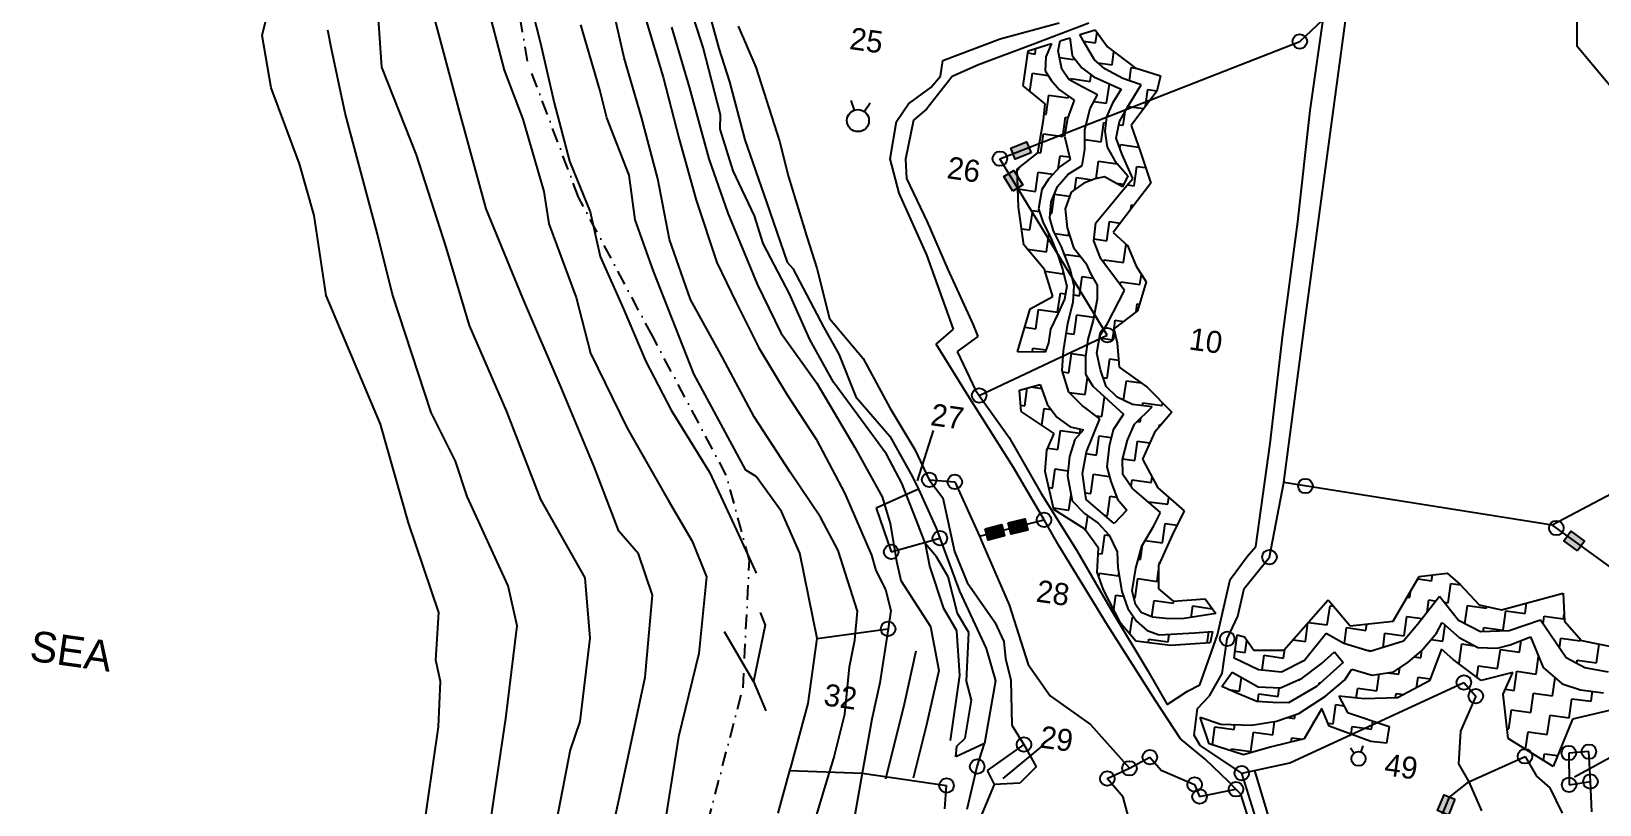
# Model space of a CAD drawing. Header units: metres. Extents: x 312279 to 315010, y 1911196 to 1914768.
# Drawn here: x 312279 to 313641, y 1913332 to 1914003 of the extents above; entities that cross this region are included whole.
import ezdxf

# ---------------------------------------------------------------- set-up
doc = ezdxf.new("R2010")
doc.units = ezdxf.units.M
doc.linetypes.add('DASHDOT', pattern=[25.4, 12.7, -6.35, 0, -6.35])
for name, color, linetype in [('LINE_WATER', 4, 'Continuous'), ('POLY_HATCH', 12, 'Continuous'), ('POLY_PARCEL', 6, 'Continuous'), ('POLY_ROAD', 30, 'Continuous'), ('POLY_WATER', 4, 'Continuous'), ('TEXT_MAPOUT', 7, 'Continuous'), ('TEXT_PARCEL', 7, 'Continuous'), ('V_BOUND_LINE', 7, 'Continuous'), ('V_BOUND_STREAM_LINE', 7, 'DASHDOT')]:
    doc.layers.add(name, color=color, linetype=linetype)
doc.styles.add('TEXT_MAP', font='')
doc.styles.get('TEXT_MAP').set_extended_font_data('Kruti Dev 050')
doc.dimstyles.get("Standard").update_dxf_attribs({"dimtxt": 0.18, "dimasz": 0.18, "dimexe": 0.18, "dimexo": 0.0625, "dimgap": 0.09, "dimtad": 0, "dimtih": 1, "dimtoh": 1, "dimdec": 4, "dimzin": 0, "dimdsep": 46, "dimtxsty": 'Standard', "dimcen": 0.09, "dimadec": 0, "dimazin": 0, "dimtfac": 1, "dimtdec": 4, "dimtofl": 0, "dimtmove": 0, "dimatfit": 3, "dimfxl": 1, "dimtolj": 1, "dimtzin": 0, "dimarcsym": 0})

msp = doc.modelspace()

# ---------------------------------------------------------------- hatches: boundary and pattern name
for points in [[(313129.7, 1913902), (313133.4, 1913892.5), (313147.2, 1913897.9), (313143.4, 1913907.4)], [(313132.4, 1913882.6), (313123.6, 1913877.3), (313131.3, 1913864.7), (313140.1, 1913870)], [(313124.3, 1913565.1), (313121.8, 1913575), (313107.5, 1913571.4), (313110, 1913561.4)], [(313144.4, 1913570.2), (313141.8, 1913580.1), (313127.5, 1913576.5), (313130, 1913566.6)], [(313616.2, 1913569.2), (313610.2, 1913561), (313622.1, 1913552.2), (313628.2, 1913560.5)], [(313500.5, 1913326.7), (313509.9, 1913322.7), (313515.6, 1913336.4), (313506.2, 1913340.3)]]:
    msp.add_hatch(color=256).paths.add_polyline_path(points)

# ---------------------------------------------------------------- linework, layer by layer
for points in [[(312990.7, 1913943.2), (312993.6, 1913934.9)], [(313007.5, 1913940.9), (313002.4, 1913933.7)], [(313424.7, 1913381.1), (313428.1, 1913376.6)], [(313435.5, 1913382.9), (313433.7, 1913377.5)]]:
    msp.add_lwpolyline(points)
for points in [[(313147.2, 1913897.9), (313133.4, 1913892.5), (313129.7, 1913902), (313143.4, 1913907.4)], [(313131.3, 1913864.7), (313123.6, 1913877.3), (313132.4, 1913882.6), (313140.1, 1913870)], [(313107.5, 1913571.4), (313121.8, 1913575), (313124.3, 1913565.1), (313110, 1913561.4)], [(313127.5, 1913576.5), (313141.8, 1913580.1), (313144.4, 1913570.2), (313130, 1913566.6)], [(313622.1, 1913552.2), (313610.2, 1913561), (313616.2, 1913569.2), (313628.2, 1913560.5)], [(313515.6, 1913336.4), (313509.9, 1913322.7), (313500.5, 1913326.7), (313506.2, 1913340.3)]]:
    msp.add_lwpolyline(points, close=True)
for centre, radius in [((313380.8, 1913994.6), 6.33), ((312996.8, 1913925.9), 9.62), ((313120.2, 1913892.8), 6.33), ((313213.4, 1913739.6), 6.33), ((313102.2, 1913687.2), 6.33), ((313058.8, 1913613.9), 6.33), ((313081, 1913612.1), 6.33), ((313385.7, 1913608.5), 6.33), ((313158.5, 1913579.1), 6.33), ((313603.7, 1913572), 6.33), ((313068, 1913563.1), 6.33), ((313025.7, 1913551.3), 6.33), ((313354.4, 1913546.8), 6.33), ((313023, 1913484.4), 6.33), ((313317.7, 1913475.8), 6.33), ((313523.4, 1913437.9), 6.33), ((313533.7, 1913426), 6.33), ((313141.1, 1913384), 6.33), ((313614.5, 1913376.6), 6.33), ((313632, 1913377.8), 6.33), ((313100.5, 1913364.8), 6.33), ((313232.7, 1913363.3), 6.33), ((313250.5, 1913373), 6.33), ((313431.8, 1913371.6), 6.2), ((313576.5, 1913373.7), 6.33), ((313073.8, 1913348.3), 6.33), ((313213.5, 1913354.4), 6.33), ((313289.4, 1913349.2), 6.33), ((313330.3, 1913359.1), 6.33), ((313614.8, 1913349), 6.33), ((313633.3, 1913351.8), 6.33), ((313293.7, 1913338.8), 6.33), ((313325.3, 1913345.1), 6.33)]:
    msp.add_circle(centre, radius)
at = {"layer": 'LINE_WATER'}
for p, q in [((312709.6, 1914038.2), (312720.8, 1913994.3)), ((312862, 1914040.1), (312875.8, 1913988.5)), ((312579, 1914027), (312582.9, 1913972.4)), ((312672.9, 1914033.2), (312689.5, 1913969.6)), ((312793.8, 1913980.5), (312781.4, 1914034.3)), ((312862.2, 1913989.3), (312851.3, 1914023.5)), ((312650.4, 1913935), (312628.3, 1914017)), ((312772.6, 1913952.7), (312756.1, 1914009)), ((312812.3, 1914014.6), (312827.7, 1913963.7)), ((312539.4, 1913988.1), (312536.2, 1914004.5)), ((312720.8, 1913994.3), (312732.7, 1913941.2)), ((312834.7, 1914007.1), (312850.4, 1913954)), ((312551.3, 1913932.3), (312539.4, 1913988.1)), ((312808.8, 1913928.9), (312793.8, 1913980.5)), ((312877.5, 1913930.8), (312862.2, 1913989.3)), ((312875.8, 1913988.5), (312885.1, 1913959.5)), ((312582.9, 1913972.4), (312613, 1913896)), ((312689.5, 1913969.6), (312705.7, 1913927.1)), ((312827.7, 1913963.7), (312841.5, 1913909.8)), ((312850.4, 1913954), (312867.2, 1913892.6)), ((312885.1, 1913959.5), (312898.4, 1913909.2)), ((312732.7, 1913941.2), (312746.3, 1913890.5)), ((312778.7, 1913928.4), (312772.6, 1913952.7)), ((312579.4, 1913827.3), (312551.3, 1913932.3)), ((312673.8, 1913849.1), (312650.4, 1913935)), ((312705.7, 1913927.1), (312723.8, 1913864.2)), ((312798, 1913878.4), (312778.7, 1913928.4)), ((312823, 1913875.3), (312808.8, 1913928.9)), ((312877.1, 1913918.3), (312877.5, 1913930.8)), ((312888.3, 1913882.2), (312877.1, 1913918.3)), ((312841.5, 1913909.8), (312856.3, 1913856.7)), ((312898.4, 1913909.2), (312917.5, 1913854.9)), ((312613, 1913896), (312638.6, 1913815.9)), ((312746.3, 1913890.5), (312764.2, 1913846.6)), ((312867.2, 1913892.6), (312883.8, 1913845.4)), ((312803.3, 1913839.8), (312798, 1913878.4)), ((312833.2, 1913822.6), (312823, 1913875.3)), ((312907, 1913843.1), (312888.3, 1913882.2)), ((312723.8, 1913864.2), (312728.2, 1913836.2)), ((312705.6, 1913771.5), (312673.8, 1913849.1)), ((312764.2, 1913846.6), (312772.7, 1913807.8)), ((312856.3, 1913856.7), (312874.1, 1913802.6)), ((312883.8, 1913845.4), (312909.3, 1913783.8)), ((312917.5, 1913854.9), (312935.3, 1913803)), ((312728.2, 1913836.2), (312751.9, 1913772.1)), ((312819.2, 1913795.2), (312803.3, 1913839.8)), ((312914.5, 1913819.1), (312907, 1913843.1)), ((312592.3, 1913774.8), (312579.4, 1913827.3)), ((312851.2, 1913770.6), (312833.2, 1913822.6)), ((312937.3, 1913775.4), (312914.5, 1913819.1)), ((312638.6, 1913815.9), (312658.9, 1913748)), ((312772.7, 1913807.8), (312792.8, 1913762.9)), ((312854.1, 1913705.8), (312819.2, 1913795.2)), ((312874.1, 1913802.6), (312890.9, 1913767.9)), ((312935.3, 1913803), (312940.1, 1913797.4)), ((312940.1, 1913797.4), (312967.1, 1913746.1)), ((312909.3, 1913783.8), (312929.8, 1913741.4)), ((312626.1, 1913672.4), (312592.3, 1913774.8)), ((312738.8, 1913694.1), (312705.6, 1913771.5)), ((312751.9, 1913772.1), (312764.4, 1913723.9)), ((312792.8, 1913762.9), (312812.4, 1913716.5)), ((312879.1, 1913720.2), (312851.2, 1913770.6)), ((312890.9, 1913767.9), (312910.8, 1913728.6)), ((312954.9, 1913735.8), (312937.3, 1913775.4)), ((312658.9, 1913748), (312691.5, 1913673.1)), ((312929.8, 1913741.4), (312961.1, 1913697.8)), ((312975.5, 1913698.6), (312954.9, 1913735.8)), ((312967.1, 1913746.1), (312980.2, 1913722.9)), ((312764.4, 1913723.9), (312796.4, 1913658.7)), ((312910.8, 1913728.6), (312935.2, 1913687.7)), ((312980.2, 1913722.9), (312995, 1913685.9)), ((312812.4, 1913716.5), (312834.5, 1913674.5)), ((312906.6, 1913668.6), (312879.1, 1913720.2)), ((312899.4, 1913622.2), (312854.1, 1913705.8)), ((312961.1, 1913697.8), (312994.2, 1913641.9)), ((312999.8, 1913665.7), (312975.5, 1913698.6)), ((312767.9, 1913624.5), (312738.8, 1913694.1)), ((312935.2, 1913687.7), (312960.6, 1913649.3)), ((312995, 1913685.9), (313024.5, 1913651.9)), ((312647.1, 1913630.1), (312626.1, 1913672.4)), ((312691.5, 1913673.1), (312721.1, 1913596.8)), ((312834.5, 1913674.5), (312867.7, 1913620.4)), ((312937.8, 1913620.6), (312906.6, 1913668.6)), ((312796.4, 1913658.7), (312831.8, 1913596.3)), ((313021.7, 1913636.2), (312999.8, 1913665.7)), ((312960.6, 1913649.3), (312985.4, 1913602)), ((312994.2, 1913641.9), (313017.8, 1913599.1)), ((313024.5, 1913651.9), (313044.3, 1913616.5)), ((312657.3, 1913599.4), (312647.1, 1913630.1)), ((313035.1, 1913611.1), (313021.7, 1913636.2)), ((312789, 1913569.4), (312767.9, 1913624.5)), ((312867.7, 1913620.4), (312891.2, 1913570.2)), ((312908.5, 1913616.7), (312899.4, 1913622.2)), ((312930.3, 1913586.4), (312908.5, 1913616.7)), ((312964.4, 1913581.3), (312937.8, 1913620.6)), ((313044.3, 1913616.5), (313049.3, 1913605.7)), ((312692.8, 1913521.7), (312657.3, 1913599.4)), ((312985.4, 1913602), (313008.7, 1913548.4)), ((313017.8, 1913599.1), (313024.7, 1913575.9)), ((313047.7, 1913578.6), (313035.1, 1913611.1)), ((312721.1, 1913596.8), (312759.4, 1913528.7)), ((312831.8, 1913596.3), (312852.8, 1913560.7)), ((312946.3, 1913550.2), (312930.3, 1913586.4)), ((312979.7, 1913552.4), (312964.4, 1913581.3)), ((313024.7, 1913575.9), (313030.2, 1913543.1)), ((313055.4, 1913558.4), (313047.7, 1913578.6)), ((312806, 1913549.6), (312789, 1913569.4)), ((312852.8, 1913560.7), (312865.3, 1913529.6)), ((312891.2, 1913570.2), (312908.5, 1913532.7)), ((313065.1, 1913547.1), (313055.4, 1913558.4)), ((313059.4, 1913539), (313055.4, 1913558.4)), ((313068, 1913563.1), (313085.1, 1913517.3)), ((312818.4, 1913513.8), (312806, 1913549.6)), ((312961.4, 1913476), (312946.3, 1913550.2)), ((312996.3, 1913499.7), (312979.7, 1913552.4)), ((313008.7, 1913548.4), (313012.3, 1913535.1)), ((313075.1, 1913529.7), (313065.1, 1913547.1)), ((313012.3, 1913535.1), (313020.9, 1913518.6)), ((313030.2, 1913543.1), (313034.1, 1913526.4)), ((313071.4, 1913502), (313059.4, 1913539)), ((312700.6, 1913487), (312692.8, 1913521.7)), ((312759.4, 1913528.7), (312763.7, 1913476.4)), ((312865.3, 1913529.6), (312858.6, 1913463.1)), ((313020.9, 1913518.6), (313025.5, 1913500.4)), ((313034.1, 1913526.4), (313059.8, 1913486.4)), ((313083.4, 1913497.8), (313075.1, 1913529.7)), ((313085.1, 1913517.3), (313108.2, 1913467.4)), ((312811.9, 1913442.5), (312818.4, 1913513.8)), ((312911.9, 1913498.5), (312916.1, 1913487.6)), ((312994.1, 1913474.5), (312996.3, 1913499.7)), ((313025.5, 1913500.4), (313023, 1913484.4)), ((313082.8, 1913482.8), (313071.4, 1913502)), ((313093.3, 1913481.4), (313083.4, 1913497.8)), ((312690.9, 1913406.7), (312700.6, 1913487)), ((312763.7, 1913476.4), (312755.2, 1913404)), ((312906.1, 1913438.8), (312880.9, 1913481.9)), ((312916.1, 1913487.6), (312906.1, 1913438.8)), ((313059.8, 1913486.4), (313067.1, 1913448.4)), ((313085.3, 1913444), (313082.8, 1913482.8)), ((313091.2, 1913438.9), (313093.3, 1913481.4)), ((312858.6, 1913463.1), (312841, 1913390.6)), ((312989.5, 1913451.4), (312994.1, 1913474.5)), ((313037.3, 1913419.4), (313047.5, 1913465.3)), ((313108.2, 1913467.4), (313116.4, 1913439.3)), ((312985.4, 1913410.2), (312989.5, 1913451.4)), ((312792.9, 1913353), (312811.9, 1913442.5)), ((312906.1, 1913438.8), (312916.7, 1913413.2)), ((313067.1, 1913448.4), (313056.3, 1913401.1)), ((313077.3, 1913387.4), (313085.3, 1913444)), ((313095.4, 1913422.4), (313091.2, 1913438.9)), ((313116.4, 1913439.3), (313106.7, 1913384.9)), ((313090, 1913389.5), (313095.4, 1913422.4)), ((312976, 1913372), (312985.4, 1913410.2)), ((313021, 1913354.3), (313037.3, 1913419.4)), ((312680.9, 1913340.2), (312690.9, 1913406.7)), ((312755.2, 1913404), (312746.7, 1913379.3)), ((313056.3, 1913401.1), (313044.7, 1913354.7)), ((312841, 1913390.6), (312826.6, 1913300.4)), ((313106.7, 1913384.9), (313082, 1913373.3)), ((313082, 1913373.3), (313082.7, 1913382.6)), ((313082.7, 1913382.6), (313090, 1913389.5)), ((313100.5, 1913364.8), (313106.7, 1913384.9)), ((312746.7, 1913379.3), (312731.7, 1913301.6)), ((312967, 1913342.7), (312976, 1913372)), ((313000.5, 1913359), (312992.1, 1913311.4)), ((313091.8, 1913327.9), (313100.5, 1913364.8)), ((312656.5, 1913175.7), (312680.9, 1913340.2)), ((312774.6, 1913269.1), (312792.9, 1913353)), ((312947.7, 1913279), (312967, 1913342.7))]:
    msp.add_line(p, q, dxfattribs=at)
at = {"layer": 'POLY_HATCH'}
for p, q in [((313170.9, 1913986.6), (313172.5, 1913995.2)), ((313172.5, 1913995.2), (313180.9, 1913997.8)), ((313180.9, 1913997.8), (313182.9, 1913982.3)), ((313189.6, 1914000.5), (313203.1, 1914004.7)), ((313193.9, 1913992.8), (313189.6, 1914000.5)), ((313203.1, 1914004.7), (313213.8, 1913989.9)), ((313140.3, 1913956), (313144.7, 1913986.5)), ((313144.7, 1913986.5), (313165.1, 1913992.9)), ((313160.2, 1913981.2), (313159.5, 1913969.2)), ((313165.1, 1913992.9), (313160.2, 1913981.2)), ((313173.9, 1913970.4), (313170.9, 1913986.6)), ((313182.9, 1913982.3), (313191.4, 1913971.6)), ((313202.3, 1913978.5), (313193.9, 1913992.8)), ((313213.8, 1913989.9), (313237.8, 1913971.7)), ((313159.5, 1913969.2), (313164.7, 1913961.1)), ((313180, 1913961.7), (313173.9, 1913970.4)), ((313191.4, 1913971.6), (313201.9, 1913963.9)), ((313211.3, 1913970.9), (313202.3, 1913978.5)), ((313226.9, 1913962.4), (313211.3, 1913970.9)), ((313237.8, 1913971.7), (313259.6, 1913964.8)), ((313159.4, 1913940.4), (313140.3, 1913956)), ((313164.7, 1913961.1), (313171.9, 1913952.7)), ((313191.7, 1913955.3), (313180, 1913961.7)), ((313204.9, 1913948.2), (313191.7, 1913955.3)), ((313201.9, 1913963.9), (313225.6, 1913953.2)), ((313225.6, 1913953.2), (313218.1, 1913941.1)), ((313243, 1913957), (313226.9, 1913962.4)), ((313232, 1913939.1), (313243, 1913957)), ((313259.6, 1913964.8), (313256.4, 1913951.4)), ((313158.2, 1913926.6), (313159.4, 1913940.4)), ((313171.9, 1913952.7), (313184.8, 1913943.5)), ((313184.8, 1913943.5), (313178.9, 1913927.6)), ((313198.5, 1913936.5), (313204.9, 1913948.2)), ((313218.1, 1913941.1), (313212.8, 1913929.2)), ((313256.4, 1913951.4), (313234.2, 1913921.6)), ((313153.1, 1913897.9), (313158.2, 1913926.6)), ((313178.9, 1913927.6), (313176.2, 1913912.2)), ((313193.9, 1913918.2), (313198.5, 1913936.5)), ((313212.8, 1913929.2), (313211.5, 1913916.8)), ((313224.2, 1913925), (313232, 1913939.1)), ((313194.1, 1913900.8), (313193.9, 1913918.2)), ((313211.5, 1913916.8), (313213.3, 1913902.9)), ((313221.2, 1913910.7), (313224.2, 1913925)), ((313234.2, 1913921.6), (313242.3, 1913898.5)), ((313176.2, 1913912.2), (313181.2, 1913892)), ((313191.6, 1913887), (313194.1, 1913900.8)), ((313213.3, 1913902.9), (313220, 1913890.9)), ((313226.5, 1913896.3), (313221.2, 1913910.7)), ((313135.1, 1913883.8), (313153.1, 1913897.9)), ((313172.5, 1913885.9), (313162.6, 1913875.2)), ((313181.2, 1913892), (313172.5, 1913885.9)), ((313179.5, 1913879.3), (313191.6, 1913887)), ((313220, 1913890.9), (313231.3, 1913877.8)), ((313235.7, 1913875.6), (313226.5, 1913896.3)), ((313242.3, 1913898.5), (313251.2, 1913871.4)), ((313136.4, 1913850.8), (313135.1, 1913883.8)), ((313162.6, 1913875.2), (313156.6, 1913866.1)), ((313170.1, 1913868.5), (313179.5, 1913879.3)), ((313193.1, 1913871.6), (313182, 1913863.7)), ((313203.1, 1913875.4), (313193.1, 1913871.6)), ((313211.2, 1913876.9), (313203.1, 1913875.4)), ((313226.8, 1913868.4), (313211.2, 1913876.9)), ((313225.6, 1913863.8), (313235.7, 1913875.6)), ((313231.3, 1913877.8), (313226.8, 1913868.4)), ((313251.2, 1913871.4), (313239.8, 1913856.4)), ((313156.6, 1913866.1), (313153.6, 1913849.2)), ((313164.6, 1913855.2), (313170.1, 1913868.5)), ((313182, 1913863.7), (313176.8, 1913849.2)), ((313213.6, 1913849.2), (313225.6, 1913863.8)), ((313141.1, 1913817.9), (313136.4, 1913850.8)), ((313153.6, 1913849.2), (313157.7, 1913837)), ((313163.6, 1913841.2), (313164.6, 1913855.2)), ((313176.8, 1913849.2), (313178.6, 1913832.6)), ((313203.4, 1913837), (313213.6, 1913849.2)), ((313239.8, 1913856.4), (313218.6, 1913828.7)), ((313157.7, 1913837), (313164.3, 1913824)), ((313166.8, 1913830.2), (313163.6, 1913841.2)), ((313178.6, 1913832.6), (313184.1, 1913815.6)), ((313201.8, 1913821.5), (313203.4, 1913837)), ((313159, 1913796.6), (313141.1, 1913817.9)), ((313164.3, 1913824), (313170.2, 1913810)), ((313173.8, 1913816.1), (313166.8, 1913830.2)), ((313208, 1913805.9), (313201.8, 1913821.5)), ((313218.6, 1913828.7), (313231.1, 1913817.3)), ((313231.1, 1913817.3), (313238.7, 1913799.3)), ((313170.2, 1913810), (313174.7, 1913796.8)), ((313181.5, 1913796.1), (313173.8, 1913816.1)), ((313184.1, 1913815.6), (313194.8, 1913802)), ((313228.4, 1913778.4), (313208, 1913805.9)), ((313166.2, 1913773.1), (313159, 1913796.6)), ((313174.7, 1913796.8), (313178.4, 1913782.1)), ((313184.7, 1913782), (313181.5, 1913796.1)), ((313194.8, 1913802), (313199.3, 1913792.4)), ((313199.3, 1913792.4), (313204.8, 1913782.9)), ((313238.7, 1913799.3), (313247.2, 1913785.8)), ((313178.4, 1913782.1), (313176.3, 1913770.8)), ((313183.9, 1913768.4), (313184.7, 1913782)), ((313204.8, 1913782.9), (313204.7, 1913770.8)), ((313213.8, 1913749.5), (313228.4, 1913778.4)), ((313247.2, 1913785.8), (313239.8, 1913760.6)), ((313146.5, 1913762.3), (313166.2, 1913773.1)), ((313176.3, 1913770.8), (313170.8, 1913758.5)), ((313179.1, 1913749.7), (313183.9, 1913768.4)), ((313204.7, 1913770.8), (313201.1, 1913752.4)), ((313135.6, 1913724.9), (313146.5, 1913762.3)), ((313170.8, 1913758.5), (313164.2, 1913744.7)), ((313175.3, 1913726), (313179.1, 1913749.7)), ((313201.1, 1913752.4), (313196.6, 1913735.7)), ((313207, 1913738.9), (313213.8, 1913749.5)), ((313239.8, 1913760.6), (313219.3, 1913745)), ((313164.2, 1913744.7), (313162.5, 1913732.8)), ((313196.6, 1913735.7), (313194.5, 1913720.7)), ((313204.4, 1913724), (313207, 1913738.9)), ((313219.3, 1913745), (313222.1, 1913732.8)), ((313159.6, 1913724.8), (313135.6, 1913724.9)), ((313162.5, 1913732.8), (313159.6, 1913724.8)), ((313174.4, 1913708.8), (313175.3, 1913726)), ((313207.6, 1913709.4), (313204.4, 1913724)), ((313222.1, 1913732.8), (313223.7, 1913711.7)), ((313180.2, 1913690.1), (313174.4, 1913708.8)), ((313194.5, 1913720.7), (313194.5, 1913705.5)), ((313212.4, 1913695), (313207.6, 1913709.4)), ((313223.7, 1913711.7), (313248, 1913694.4)), ((313137.2, 1913691.8), (313155.2, 1913696.7)), ((313155.2, 1913696.7), (313161.3, 1913679.5)), ((313194.5, 1913705.5), (313200.9, 1913695.1)), ((313200.9, 1913695.1), (313227.5, 1913670.9)), ((313222.2, 1913685.8), (313212.4, 1913695)), ((313248, 1913694.4), (313269.5, 1913672.6)), ((313138.7, 1913673.2), (313137.2, 1913691.8)), ((313191.7, 1913678.5), (313180.2, 1913690.1)), ((313235.4, 1913679.2), (313222.2, 1913685.8)), ((313167.3, 1913654), (313138.7, 1913673.2)), ((313161.3, 1913679.5), (313169.7, 1913668.3)), ((313169.7, 1913668.3), (313181.1, 1913659.9)), ((313206.9, 1913666.9), (313191.7, 1913678.5)), ((313227.5, 1913670.9), (313218.7, 1913657.4)), ((313252.5, 1913677.3), (313235.4, 1913679.2)), ((313237.2, 1913662.1), (313252.5, 1913677.3)), ((313269.5, 1913672.6), (313254.6, 1913655)), ((313160.9, 1913639.5), (313167.3, 1913654)), ((313181.1, 1913659.9), (313192.8, 1913657.2)), ((313192.8, 1913657.2), (313185.3, 1913648.8)), ((313195.5, 1913638.1), (313206.9, 1913666.9)), ((313218.7, 1913657.4), (313215.1, 1913643.2)), ((313231.1, 1913648.3), (313237.2, 1913662.1)), ((313254.6, 1913655), (313244.1, 1913631.7)), ((313185.3, 1913648.8), (313180.7, 1913634.2)), ((313215.1, 1913643.2), (313213.1, 1913625.1)), ((313226.6, 1913631.6), (313231.1, 1913648.3)), ((313159.4, 1913621.2), (313160.9, 1913639.5)), ((313180.7, 1913634.2), (313178.8, 1913617.2)), ((313191.9, 1913619.3), (313195.5, 1913638.1)), ((313226.9, 1913618.4), (313226.6, 1913631.6)), ((313244.1, 1913631.7), (313257.3, 1913606.8)), ((313167.1, 1913588.2), (313159.4, 1913621.2)), ((313178.8, 1913617.2), (313183.1, 1913595.5)), ((313195, 1913596.8), (313191.9, 1913619.3)), ((313213.1, 1913625.1), (313216.6, 1913612.5)), ((313216.6, 1913612.5), (313222.3, 1913597)), ((313235.2, 1913606.7), (313226.9, 1913618.4)), ((313259.8, 1913585.5), (313235.2, 1913606.7)), ((313257.3, 1913606.8), (313280.3, 1913586.9)), ((313193.6, 1913571.2), (313167.1, 1913588.2)), ((313183.1, 1913595.5), (313193.6, 1913584.6)), ((313219.4, 1913576), (313195, 1913596.8)), ((313230.4, 1913587.5), (313219.4, 1913576)), ((313222.3, 1913597), (313230.4, 1913587.5)), ((313253.9, 1913573.8), (313259.8, 1913585.5)), ((313280.3, 1913586.9), (313270, 1913565.9)), ((313193.6, 1913584.6), (313205.6, 1913576.1)), ((313205.6, 1913576.1), (313215.2, 1913565.8)), ((313243.6, 1913556.3), (313253.9, 1913573.8)), ((313205.8, 1913554.4), (313193.6, 1913571.2)), ((313215.2, 1913565.8), (313222.1, 1913551.2)), ((313270, 1913565.9), (313258, 1913539.5)), ((313204.8, 1913533.6), (313205.8, 1913554.4)), ((313222.1, 1913551.2), (313222.7, 1913537.4)), ((313238.3, 1913537.1), (313243.6, 1913556.3)), ((313210.2, 1913518.3), (313204.8, 1913533.6)), ((313222.7, 1913537.4), (313226.2, 1913517)), ((313235, 1913517.6), (313238.3, 1913537.1)), ((313258, 1913539.5), (313258.1, 1913519.3)), ((313484.6, 1913529.8), (313508.9, 1913532.8)), ((313508.9, 1913532.8), (313520.2, 1913523)), ((313225.2, 1913489.2), (313210.2, 1913518.3)), ((313238, 1913505.6), (313235, 1913517.6)), ((313258.1, 1913519.3), (313270.7, 1913508.5)), ((313462, 1913491.1), (313484.6, 1913529.8)), ((313520.2, 1913523), (313536.6, 1913505.3)), ((313226.2, 1913517), (313231.4, 1913502)), ((313242.8, 1913498.6), (313238, 1913505.6)), ((313270.7, 1913508.5), (313298.4, 1913510.6)), ((313298.4, 1913510.6), (313307.7, 1913497.7)), ((313366.9, 1913465.9), (313405.5, 1913509.7)), ((313405.5, 1913509.7), (313424.5, 1913487.1)), ((313502.3, 1913512.6), (313483.2, 1913488.5)), ((313518.8, 1913491.8), (313502.3, 1913512.6)), ((313536.6, 1913505.3), (313556, 1913501.1)), ((313556, 1913501.1), (313609.5, 1913515.3)), ((313609.5, 1913515.3), (313610.9, 1913491.2)), ((313231.4, 1913502), (313238.8, 1913491)), ((313238.8, 1913491), (313248.2, 1913482.9)), ((313252.8, 1913494.6), (313242.8, 1913498.6)), ((313267.3, 1913493.1), (313252.8, 1913494.6)), ((313280.4, 1913493.3), (313267.3, 1913493.1)), ((313307.7, 1913497.7), (313280.4, 1913493.3)), ((313424.5, 1913487.1), (313462, 1913491.1)), ((313499.5, 1913480.6), (313504.6, 1913490.1)), ((313504.6, 1913490.1), (313519.3, 1913476.9)), ((313537.7, 1913481.8), (313518.8, 1913491.8)), ((313589.9, 1913491.9), (313562.8, 1913482.8)), ((313612.1, 1913459.3), (313589.9, 1913491.9)), ((313610.9, 1913491.2), (313625.6, 1913474.2)), ((313238.4, 1913473.7), (313225.2, 1913489.2)), ((313248.2, 1913482.9), (313258.7, 1913479.3)), ((313258.7, 1913479.3), (313289.7, 1913481)), ((313289.7, 1913481), (313304.8, 1913482)), ((313304.8, 1913482), (313303, 1913472.3)), ((313323.7, 1913459.1), (313326.3, 1913479.2)), ((313326.3, 1913479.2), (313332.6, 1913477.5)), ((313332.6, 1913477.5), (313340.8, 1913466)), ((313403.6, 1913480.3), (313384.8, 1913457)), ((313419, 1913471.7), (313403.6, 1913480.3)), ((313483.2, 1913488.5), (313471, 1913473.6)), ((313486.3, 1913465), (313499.5, 1913480.6)), ((313519.3, 1913476.9), (313535.6, 1913468.2)), ((313562.8, 1913482.8), (313537.7, 1913481.8)), ((313563.7, 1913470.7), (313581.3, 1913477.4)), ((313581.3, 1913477.4), (313592.3, 1913451)), ((313268.3, 1913470), (313238.4, 1913473.7)), ((313303, 1913472.3), (313268.3, 1913470)), ((313340.8, 1913466), (313366.9, 1913465.9)), ((313399.2, 1913454), (313410.8, 1913464.4)), ((313410.8, 1913464.4), (313418.4, 1913455.1)), ((313442, 1913464.8), (313419, 1913471.7)), ((313471, 1913473.6), (313442, 1913464.8)), ((313474.8, 1913455.5), (313486.3, 1913465)), ((313503.9, 1913466.9), (313493.5, 1913439.4)), ((313514.1, 1913457.8), (313503.9, 1913466.9)), ((313535.6, 1913468.2), (313552.2, 1913467.7)), ((313552.2, 1913467.7), (313563.7, 1913470.7)), ((313625.6, 1913474.2), (313658.2, 1913467.6)), ((313344.9, 1913448.8), (313323.7, 1913459.1)), ((313384.8, 1913457), (313364.9, 1913446.9)), ((313382.7, 1913441.6), (313399.2, 1913454)), ((313418.4, 1913455.1), (313395.2, 1913434.4)), ((313420, 1913440.2), (313425.9, 1913449.5)), ((313425.9, 1913449.5), (313443.6, 1913444.2)), ((313462.5, 1913447.1), (313474.8, 1913455.5)), ((313538.3, 1913439.5), (313514.1, 1913457.8)), ((313592.3, 1913451), (313608.8, 1913436.6)), ((313628.4, 1913450.5), (313612.1, 1913459.3)), ((313649.1, 1913446.7), (313628.4, 1913450.5)), ((313313.1, 1913434.4), (313322.1, 1913446.9)), ((313322.1, 1913446.9), (313344.7, 1913434)), ((313364.9, 1913446.9), (313344.9, 1913448.8)), ((313363.9, 1913433.2), (313382.7, 1913441.6)), ((313403.2, 1913425.9), (313420, 1913440.2)), ((313443.6, 1913444.2), (313462.5, 1913447.1)), ((313493.5, 1913439.4), (313465.8, 1913424.5)), ((313566, 1913446.6), (313538.3, 1913439.5)), ((313557.5, 1913427.8), (313566, 1913446.6)), ((313608.8, 1913436.6), (313624.7, 1913431.6)), ((313326, 1913428.5), (313313.1, 1913434.4)), ((313343.5, 1913421.4), (313326, 1913428.5)), ((313344.7, 1913434), (313363.9, 1913433.2)), ((313395.2, 1913434.4), (313371, 1913420.3)), ((313379.8, 1913410.8), (313403.2, 1913425.9)), ((313436.7, 1913423.8), (313414.8, 1913426)), ((313414.8, 1913426), (313422.1, 1913411.8)), ((313465.8, 1913424.5), (313436.7, 1913423.8)), ((313561.9, 1913389.3), (313557.5, 1913427.8)), ((313624.7, 1913431.6), (313644.6, 1913428.8)), ((313357.2, 1913420.4), (313343.5, 1913421.4)), ((313371, 1913420.3), (313357.2, 1913420.4)), ((313360.5, 1913404.3), (313379.8, 1913410.8)), ((313399.8, 1913415.2), (313384.5, 1913389)), ((313406.3, 1913399.9), (313399.8, 1913415.2)), ((313422.1, 1913411.8), (313458.4, 1913399.6)), ((313655.9, 1913415.1), (313617.7, 1913406.1)), ((313294.3, 1913407.8), (313312.1, 1913401.8)), ((313302, 1913384.6), (313294.3, 1913407.8)), ((313312.1, 1913401.8), (313338.7, 1913400.9)), ((313338.7, 1913400.9), (313360.5, 1913404.3)), ((313442.5, 1913386.7), (313406.3, 1913399.9)), ((313458.4, 1913399.6), (313456, 1913385.1)), ((313617.7, 1913406.1), (313601, 1913364.9)), ((313331.9, 1913375), (313302, 1913384.6)), ((313355.1, 1913381.6), (313331.9, 1913375)), ((313384.5, 1913389), (313355.1, 1913381.6)), ((313456, 1913385.1), (313442.5, 1913386.7)), ((313601, 1913364.9), (313561.9, 1913389.3))]:
    msp.add_line(p, q, dxfattribs=at)
at = {"layer": 'POLY_HATCH', "linetype": 'Continuous'}
for p, q in [((313192.7, 1913994.8), (313203.3, 1913993.3)), ((313203.3, 1913993.3), (313204.6, 1914002.6)), ((313144.4, 1913984.6), (313150.8, 1913983.7)), ((313150.8, 1913983.7), (313151.5, 1913988.7)), ((313172, 1913980.7), (313184.2, 1913979)), ((313184.2, 1913979), (313184.4, 1913980.4)), ((313217.6, 1913974.3), (313219.3, 1913985.8)), ((313146.2, 1913951.2), (313148.4, 1913967)), ((313148.4, 1913967), (313162.2, 1913965.1)), ((313205.3, 1913976), (313217.6, 1913974.3)), ((313232.7, 1913960.5), (313234.3, 1913971.9)), ((313234.3, 1913971.9), (313239.5, 1913971.2)), ((313181.6, 1913960.8), (313181.9, 1913962.3)), ((313181.9, 1913962.3), (313198.6, 1913959.9)), ((313198.6, 1913959.9), (313199.4, 1913965.7)), ((313212.9, 1913940.9), (313215.3, 1913957.6)), ((313215.3, 1913957.6), (313216, 1913957.5)), ((313160.4, 1913931.2), (313162.8, 1913947.9)), ((313162.8, 1913947.9), (313179.5, 1913945.6)), ((313179.5, 1913945.6), (313179.7, 1913947.2)), ((313201.8, 1913942.4), (313212.9, 1913940.9)), ((313246.6, 1913938.3), (313248.7, 1913952.9)), ((313248.7, 1913952.9), (313256.5, 1913951.8)), ((313158.6, 1913931.5), (313160.4, 1913931.2)), ((313174.8, 1913912.1), (313177.1, 1913928.9)), ((313177.1, 1913928.9), (313179.3, 1913928.6)), ((313227.3, 1913921.8), (313228.9, 1913933.5)), ((313231.5, 1913938.2), (313245.2, 1913936.3)), ((313155.7, 1913897.8), (313158.1, 1913914.5)), ((313158.1, 1913914.5), (313174.8, 1913912.1)), ((313208.2, 1913907.4), (313210.6, 1913924.2)), ((313210.6, 1913924.2), (313212.2, 1913923.9)), ((313223.7, 1913922.3), (313227.3, 1913921.8)), ((313194, 1913909.4), (313208.2, 1913907.4)), ((313224.5, 1913901.8), (313224.9, 1913905.1)), ((313224.9, 1913905.1), (313240.7, 1913902.9)), ((313136.7, 1913883.4), (313136.9, 1913885.2)), ((313153.1, 1913898.2), (313155.7, 1913897.8)), ((313170.8, 1913884.1), (313172.4, 1913895.4)), ((313172.4, 1913895.4), (313180.7, 1913894.3)), ((313203.7, 1913875.5), (313205.9, 1913890.7)), ((313205.9, 1913890.7), (313222.1, 1913888.4)), ((313236.9, 1913869.3), (313239.3, 1913886)), ((313239.3, 1913886), (313246.7, 1913885)), ((313135.1, 1913883.7), (313136.7, 1913883.4)), ((313151, 1913864.4), (313153.4, 1913881.1)), ((313153.4, 1913881.1), (313166.3, 1913879.3)), ((313185.3, 1913866.1), (313186.8, 1913876.4)), ((313186.8, 1913876.4), (313200.5, 1913874.4)), ((313221, 1913871.6), (313227.8, 1913870.6)), ((313135.7, 1913866.5), (313151, 1913864.4)), ((313165.4, 1913845.3), (313167.7, 1913862)), ((313167.7, 1913862), (313180.7, 1913860.2)), ((313231, 1913870.1), (313236.9, 1913869.3)), ((313146.3, 1913831), (313148.7, 1913847.7)), ((313148.7, 1913847.7), (313154.4, 1913846.9)), ((313163.9, 1913845.5), (313165.4, 1913845.3)), ((313234, 1913848.8), (313234.6, 1913852.6)), ((313234.6, 1913852.6), (313236.7, 1913852.3)), ((313139, 1913832), (313146.3, 1913831)), ((313213.2, 1913821.5), (313215.5, 1913838.3)), ((313215.5, 1913838.3), (313224.9, 1913836.9)), ((313160.7, 1913811.9), (313162.8, 1913827)), ((313168, 1913827.9), (313179.7, 1913826.2)), ((313179.7, 1913826.2), (313180, 1913828.3)), ((313202, 1913823.1), (313213.2, 1913821.5)), ((313227.5, 1913802.5), (313229.8, 1913818.5)), ((313144.1, 1913814.2), (313160.7, 1913811.9)), ((313177.1, 1913807.5), (313177.4, 1913809.5)), ((313177.4, 1913809.5), (313190.3, 1913807.7)), ((313210.5, 1913802.5), (313210.8, 1913804.8)), ((313210.8, 1913804.8), (313227.5, 1913802.5)), ((313159.5, 1913795), (313175, 1913792.8)), ((313175, 1913792.8), (313175.3, 1913794.5)), ((313189.4, 1913773.8), (313191.7, 1913790.5)), ((313191.7, 1913790.5), (313201.2, 1913789.1)), ((313241.9, 1913783.4), (313243.1, 1913792.3)), ((313170.3, 1913759.4), (313172.7, 1913776.1)), ((313172.7, 1913776.1), (313177.1, 1913775.5)), ((313224.8, 1913783.2), (313225.2, 1913785.8)), ((313225.2, 1913785.8), (313241.9, 1913783.4)), ((313184.3, 1913774.5), (313189.4, 1913773.8)), ((313238.5, 1913759.7), (313239.5, 1913766.7)), ((313239.5, 1913766.7), (313241.5, 1913766.4)), ((313151.3, 1913745.1), (313153.6, 1913761.8)), ((313153.6, 1913761.8), (313170.3, 1913759.4)), ((313184.7, 1913740.3), (313187, 1913757.1)), ((313187, 1913757.1), (313201.6, 1913755)), ((313219.4, 1913745.1), (313220.4, 1913752.4)), ((313220.4, 1913752.4), (313227.6, 1913751.3)), ((313141.9, 1913746.4), (313151.3, 1913745.1)), ((313177.8, 1913741.3), (313184.7, 1913740.3)), ((313206.7, 1913737.2), (313218.1, 1913735.6)), ((313218.1, 1913735.6), (313219.4, 1913744.6)), ((313148.4, 1913724.9), (313148.9, 1913728.3)), ((313148.9, 1913728.3), (313160.3, 1913726.7)), ((313180, 1913706.9), (313182.3, 1913723.6)), ((313182.3, 1913723.6), (313194.7, 1913721.9)), ((313213.4, 1913702.2), (313215.7, 1913718.9)), ((313215.7, 1913718.9), (313223.2, 1913717.9)), ((313147.2, 1913694.5), (313156.4, 1913693.2)), ((313174.8, 1913707.7), (313180, 1913706.9)), ((313194.3, 1913687.9), (313196.4, 1913702.4)), ((313209.8, 1913702.7), (313213.4, 1913702.2)), ((313227.7, 1913683.2), (313230.1, 1913699.9)), ((313230.1, 1913699.9), (313242.9, 1913698.1)), ((313141.8, 1913678.2), (313144, 1913693.7)), ((313180.5, 1913689.8), (313194.3, 1913687.9)), ((313208.7, 1913668.8), (313211, 1913685.5)), ((313211, 1913685.5), (313211.5, 1913685.4)), ((313227.3, 1913683.2), (313227.7, 1913683.2)), ((313244.1, 1913678.2), (313244.5, 1913680.8)), ((313244.5, 1913680.8), (313261.2, 1913678.5)), ((313261.2, 1913678.5), (313261.5, 1913680.8)), ((313138.3, 1913678.7), (313141.8, 1913678.2)), ((313156.5, 1913661.3), (313158.6, 1913675.9)), ((313158.6, 1913675.9), (313164.7, 1913675)), ((313203.5, 1913669.5), (313208.7, 1913668.8)), ((313242.1, 1913664.1), (313242.6, 1913667.4)), ((313170.6, 1913640.1), (313172.9, 1913656.8)), ((313172.9, 1913656.8), (313189.6, 1913654.5)), ((313189.6, 1913654.5), (313190.1, 1913657.8)), ((313239.6, 1913664.5), (313242.1, 1913664.1)), ((313258.5, 1913659.7), (313258.8, 1913661.7)), ((313258.8, 1913661.7), (313260.1, 1913661.6)), ((313161.7, 1913641.3), (313170.6, 1913640.1)), ((313204, 1913635.4), (313206.3, 1913652.1)), ((313206.3, 1913652.1), (313217, 1913650.6)), ((313237.4, 1913630.7), (313239.7, 1913647.4)), ((313239.7, 1913647.4), (313250.5, 1913645.9)), ((313195.2, 1913636.6), (313204, 1913635.4)), ((313226.8, 1913632.2), (313237.4, 1913630.7)), ((313165.8, 1913606.7), (313168.2, 1913623.4)), ((313168.2, 1913623.4), (313179.3, 1913621.8)), ((313199.3, 1913602), (313201.6, 1913618.7)), ((313201.6, 1913618.7), (313215.4, 1913616.7)), ((313234.2, 1913608.1), (313235, 1913614)), ((313235, 1913614), (313251.7, 1913611.6)), ((313251.7, 1913611.6), (313252.4, 1913616.2)), ((313162.7, 1913607.1), (313165.8, 1913606.7)), ((313180.2, 1913587.6), (313182.1, 1913600.8)), ((313194.2, 1913602.7), (313199.3, 1913602)), ((313213.6, 1913582.9), (313216, 1913599.6)), ((313216, 1913599.6), (313221.6, 1913598.8)), ((313166.8, 1913589.5), (313180.2, 1913587.6)), ((313249.3, 1913594.5), (313249.4, 1913594.9)), ((313249.4, 1913594.9), (313266.1, 1913592.6)), ((313266.1, 1913592.6), (313266.9, 1913598.5)), ((313194.7, 1913569.7), (313196.5, 1913582.5)), ((313210.8, 1913583.3), (313213.6, 1913582.9)), ((313261.4, 1913559.1), (313263.7, 1913575.8)), ((313263.7, 1913575.8), (313274.2, 1913574.4)), ((313208.9, 1913549.5), (313211.3, 1913566.2)), ((313211.3, 1913566.2), (313215.3, 1913565.6)), ((313246.5, 1913561.2), (313261.4, 1913559.1)), ((313205.6, 1913550), (313208.9, 1913549.5)), ((313240.5, 1913545), (313242.3, 1913544.8)), ((313242.3, 1913544.8), (313244.1, 1913557.1)), ((313206.1, 1913529.8), (313206.6, 1913532.8)), ((313206.6, 1913532.8), (313223.3, 1913530.4)), ((313223.3, 1913530.4), (313223.6, 1913532.5)), ((313256.7, 1913525.7), (313258, 1913535.2)), ((313258.9, 1913541.4), (313259, 1913542.4)), ((313259, 1913542.4), (313259.3, 1913542.4)), ((313495.3, 1913526.2), (313496, 1913531.2)), ((313237.6, 1913511.4), (313240, 1913528.1)), ((313240, 1913528.1), (313256.7, 1913525.7)), ((313483.5, 1913527.9), (313495.3, 1913526.2)), ((313509.7, 1913507.1), (313512, 1913523.8)), ((313512, 1913523.8), (313520.6, 1913522.6)), ((313219.1, 1913500.9), (313220.9, 1913513.7)), ((313220.9, 1913513.7), (313227.6, 1913512.8)), ((313236.5, 1913511.5), (313237.6, 1913511.4)), ((313252.3, 1913494.8), (313254.3, 1913509)), ((313254.3, 1913509), (313271, 1913506.7)), ((313271, 1913506.7), (313271.3, 1913508.6)), ((313286.3, 1913494.3), (313287.8, 1913504.3)), ((313287.8, 1913504.3), (313304.5, 1913501.9)), ((313404.7, 1913487.8), (313407.1, 1913504.5)), ((313407.1, 1913504.5), (313410.2, 1913504.1)), ((313474.3, 1913512.1), (313476.3, 1913511.8)), ((313476.3, 1913511.8), (313476.9, 1913516.7)), ((313491.5, 1913498.9), (313493, 1913509.5)), ((313493, 1913509.5), (313499.2, 1913508.6)), ((313506.3, 1913507.6), (313509.7, 1913507.1)), ((313524.2, 1913488.9), (313526.4, 1913504.8)), ((313526.4, 1913504.8), (313543.1, 1913502.4)), ((313543.1, 1913502.4), (313543.3, 1913503.8)), ((313576.5, 1913497.7), (313577.8, 1913506.9)), ((313233.2, 1913479.8), (313235.3, 1913494.7)), ((313235.3, 1913494.7), (313236.5, 1913494.5)), ((313304.5, 1913501.9), (313304.5, 1913502.2)), ((313388.3, 1913490.1), (313404.7, 1913487.8)), ((313471.6, 1913478.4), (313473.9, 1913495.1)), ((313473.9, 1913495.1), (313487, 1913493.3)), ((313557.5, 1913483.4), (313559.8, 1913500.1)), ((313559.8, 1913500.1), (313576.5, 1913497.7)), ((313592.3, 1913488.5), (313593.2, 1913495.4)), ((313593.2, 1913495.4), (313609.9, 1913493)), ((313609.9, 1913493), (313610.5, 1913497.1)), ((313266.3, 1913473.2), (313267.2, 1913479.7)), ((313300.3, 1913472.1), (313301.6, 1913481.8)), ((313385.7, 1913473.5), (313387.9, 1913489.8)), ((313419.5, 1913471.6), (313421.4, 1913485.5)), ((313421.4, 1913485.5), (313438.1, 1913483.1)), ((313438.1, 1913483.1), (313438.9, 1913488.6)), ((313453.1, 1913468.1), (313454.8, 1913480.8)), ((313454.8, 1913480.8), (313471.6, 1913478.4)), ((313505, 1913473.7), (313507, 1913487.9)), ((313540.2, 1913481.9), (313540.7, 1913485.7)), ((313540.7, 1913485.7), (313557.5, 1913483.4)), ((313606.4, 1913467.7), (313607.6, 1913476.3)), ((313607.6, 1913476.3), (313624.3, 1913473.9)), ((313249.2, 1913472.4), (313249.6, 1913475.6)), ((313249.6, 1913475.6), (313266.3, 1913473.2)), ((313324.5, 1913465.1), (313333.2, 1913463.8)), ((313333.2, 1913463.8), (313334.7, 1913474.5)), ((313366.6, 1913459.1), (313367.7, 1913466.7)), ((313374.9, 1913475), (313385.7, 1913473.5)), ((313437.4, 1913466.2), (313443.7, 1913465.3)), ((313485.9, 1913459.3), (313486.8, 1913465.6)), ((313494.9, 1913475.1), (313505, 1913473.7)), ((313519.3, 1913454.6), (313521.7, 1913471.3)), ((313521.7, 1913471.3), (313532.6, 1913469.8)), ((313552.7, 1913449.9), (313555.1, 1913466.6)), ((313555.1, 1913466.6), (313571.8, 1913464.3)), ((313571.8, 1913464.3), (313573.2, 1913474.3)), ((313624.3, 1913473.9), (313624.5, 1913475.5)), ((313638.6, 1913454.9), (313640.9, 1913471.1)), ((313348, 1913448.5), (313349.9, 1913461.5)), ((313349.9, 1913461.5), (313366.6, 1913459.1)), ((313383.2, 1913456.2), (313383.3, 1913456.8)), ((313383.3, 1913456.8), (313384.1, 1913456.6)), ((313399.6, 1913454.5), (313400, 1913454.4)), ((313400, 1913454.4), (313400.1, 1913454.8)), ((313466.8, 1913445), (313467.6, 1913450.6)), ((313480.4, 1913460.1), (313485.9, 1913459.3)), ((313518.1, 1913454.8), (313519.3, 1913454.6)), ((313534.6, 1913442.3), (313536, 1913452.3)), ((313536, 1913452.3), (313552.7, 1913449.9)), ((313586.2, 1913445.2), (313588.3, 1913460.5)), ((313621.5, 1913454.2), (313621.9, 1913457.2)), ((313621.9, 1913457.2), (313638.6, 1913454.9)), ((313328.5, 1913430.4), (313330.1, 1913442.3)), ((313379.6, 1913440.2), (313380.9, 1913440.1)), ((313380.9, 1913440.1), (313381.1, 1913440.9)), ((313397.5, 1913436.5), (313397.7, 1913437.7)), ((313397.7, 1913437.7), (313398.7, 1913437.6)), ((313414.3, 1913435.4), (313414.4, 1913435.3)), ((313414.4, 1913435.3), (313414.4, 1913435.4)), ((313447.8, 1913430.6), (313449.8, 1913445.2)), ((313457.4, 1913446.3), (313466.8, 1913445)), ((313482.2, 1913433.3), (313483.6, 1913442.6)), ((313483.6, 1913442.6), (313494.2, 1913441.1)), ((313567.1, 1913430.9), (313569.5, 1913447.6)), ((313569.5, 1913447.6), (313586.2, 1913445.2)), ((313600.5, 1913426.2), (313602.7, 1913441.9)), ((313318.9, 1913431.8), (313328.5, 1913430.4)), ((313344.2, 1913421.4), (313345.2, 1913428)), ((313345.2, 1913428), (313361.9, 1913425.7)), ((313361.9, 1913425.7), (313362.9, 1913433.2)), ((313429.9, 1913424.5), (313431.1, 1913433)), ((313431.1, 1913433), (313447.8, 1913430.6)), ((313463.9, 1913424.4), (313464.5, 1913428.3)), ((313464.5, 1913428.3), (313471.2, 1913427.3)), ((313559.3, 1913432), (313567.1, 1913430.9)), ((313581.5, 1913411.8), (313583.8, 1913428.5)), ((313583.8, 1913428.5), (313600.5, 1913426.2)), ((313614.9, 1913407.1), (313617.2, 1913423.8)), ((313617.2, 1913423.8), (313633.9, 1913421.5)), ((313633.9, 1913421.5), (313635.2, 1913430.2)), ((313376.2, 1913406.6), (313376.7, 1913409.7)), ((313409.7, 1913401.9), (313412, 1913418.6)), ((313412, 1913418.6), (313419.1, 1913417.6)), ((313562.4, 1913397.5), (313564.7, 1913414.2)), ((313564.7, 1913414.2), (313581.5, 1913411.8)), ((313595.8, 1913392.7), (313598.2, 1913409.5)), ((313598.2, 1913409.5), (313614.9, 1913407.1)), ((313304.8, 1913383.7), (313307, 1913399.3)), ((313307, 1913399.3), (313323.8, 1913397)), ((313323.8, 1913397), (313324.4, 1913401.4)), ((313338.1, 1913377.9), (313340.5, 1913394.6)), ((313340.5, 1913394.6), (313357.2, 1913392.3)), ((313357.2, 1913392.3), (313358.8, 1913404)), ((313370.1, 1913407.5), (313376.2, 1913406.6)), ((313392.8, 1913403.2), (313392.9, 1913404.3)), ((313392.9, 1913404.3), (313393.4, 1913404.2)), ((313405.2, 1913402.6), (313409.7, 1913401.9)), ((313425.4, 1913392.9), (313426.4, 1913399.6)), ((313426.4, 1913399.6), (313443.1, 1913397.2)), ((313443.1, 1913397.2), (313444.1, 1913404.4)), ((313560.9, 1913397.7), (313562.4, 1913397.5)), ((313577, 1913379.9), (313579.1, 1913395.1)), ((313579.1, 1913395.1), (313595.8, 1913392.7)), ((313373.4, 1913386.2), (313373.9, 1913389.9)), ((313373.9, 1913389.9), (313383.2, 1913388.6)), ((313321.1, 1913378.4), (313321.4, 1913380.3)), ((313321.4, 1913380.3), (313338.1, 1913377.9)), ((313592.6, 1913370.1), (313593.5, 1913376)), ((313593.5, 1913376), (313604.8, 1913374.4))]:
    msp.add_line(p, q, dxfattribs=at)
at = {"layer": 'POLY_PARCEL'}
for p, q in [((313621.8, 1913990.3), (313621.4, 1914037.6)), ((313380.8, 1913994.6), (313401, 1914013.7)), ((313120.2, 1913892.8), (313380.8, 1913994.6)), ((313679.4, 1913921.2), (313621.8, 1913990.3)), ((313213.4, 1913739.6), (313120.2, 1913892.8)), ((313102.2, 1913687.2), (313213.4, 1913739.6)), ((313058.8, 1913613.9), (313081, 1913612.1)), ((313081, 1913612.1), (313102.4, 1913564.8)), ((313600.2, 1913574.6), (313366.8, 1913611.5)), ((313102.4, 1913564.8), (313158.5, 1913579.1)), ((313102.4, 1913564.8), (313105.4, 1913558)), ((313105.4, 1913558), (313128.1, 1913505.3)), ((313128.1, 1913505.3), (313144.8, 1913453.4)), ((313144.8, 1913453.4), (313163.9, 1913426.3)), ((313372.1, 1913368.1), (313523.4, 1913437.9)), ((313523.4, 1913437.9), (313533.7, 1913426)), ((313163.9, 1913426.3), (313198.8, 1913401.3)), ((313533.7, 1913426), (313520.4, 1913395.5)), ((313198.8, 1913401.3), (313232.7, 1913363.3)), ((313520.4, 1913395.5), (313518.6, 1913367.2)), ((313141.1, 1913384), (313151.6, 1913364.6)), ((313232.7, 1913363.3), (313250.5, 1913373)), ((313250.5, 1913373), (313260.3, 1913361.8)), ((313341.3, 1913361.4), (313372.1, 1913368.1)), ((313518.6, 1913367.2), (313527.8, 1913351.5)), ((313527.8, 1913351.5), (313576.5, 1913373.7)), ((313576.5, 1913373.7), (313586.6, 1913356.4)), ((313632, 1913377.8), (313614.5, 1913376.6)), ((313614.5, 1913376.6), (313614.8, 1913349)), ((313633.3, 1913351.8), (313632, 1913377.8)), ((313151.6, 1913364.6), (313137.4, 1913350.4)), ((313213.5, 1913354.4), (313232.7, 1913363.3)), ((313227.2, 1913338.4), (313213.5, 1913354.4)), ((313260.3, 1913361.8), (313289.4, 1913349.2)), ((313330.3, 1913359.1), (313341.3, 1913361.4)), ((313341.3, 1913361.4), (313356.8, 1913310.1)), ((313586.6, 1913356.4), (313598.1, 1913346.3)), ((313137.4, 1913350.4), (313115.2, 1913349.4)), ((313289.4, 1913349.2), (313293.7, 1913338.8)), ((313293.7, 1913338.8), (313325.3, 1913345.1)), ((313510.9, 1913338.3), (313527.8, 1913351.5)), ((313527.8, 1913351.5), (313538.7, 1913326.4)), ((313598.1, 1913346.3), (313608.9, 1913324.5)), ((313614.8, 1913349), (313633.3, 1913351.8)), ((313634.6, 1913325.5), (313633.3, 1913351.8)), ((313233.2, 1913316.4), (313227.2, 1913338.4)), ((313503, 1913319.5), (313510.9, 1913338.3))]:
    msp.add_line(p, q, dxfattribs=at)
at = {"layer": 'POLY_ROAD'}
for p, q in [((313406.6, 1913909.6), (313425.1, 1914047.1)), ((313120.5, 1913997), (313171.6, 1914010.8)), ((313197.5, 1914010.5), (313148.8, 1913992)), ((313389.8, 1913934.5), (313401, 1914013.7)), ((313070.6, 1913978), (313120.5, 1913997)), ((313148.8, 1913992), (313101.7, 1913974.4)), ((313068.6, 1913964.5), (313070.6, 1913978)), ((313101.7, 1913974.4), (313078.6, 1913964.3)), ((313040.7, 1913940.5), (313060.3, 1913954.7)), ((313078.6, 1913964.3), (313056.4, 1913935.8)), ((313060.3, 1913954.7), (313068.6, 1913964.5)), ((313030.2, 1913925), (313040.7, 1913940.5)), ((313045.1, 1913926.3), (313038.2, 1913892.5)), ((313056.4, 1913935.8), (313045.1, 1913926.3)), ((313379.1, 1913838), (313389.8, 1913934.5)), ((313024.8, 1913892.8), (313030.2, 1913925)), ((313386, 1913757), (313406.6, 1913909.6)), ((313032.6, 1913862.8), (313024.8, 1913892.8)), ((313038.2, 1913892.5), (313038.9, 1913875.6)), ((313038.9, 1913875.6), (313057, 1913837.9)), ((313056.6, 1913809.3), (313032.6, 1913862.8)), ((313057, 1913837.9), (313074.8, 1913796.6)), ((313365.9, 1913740.1), (313379.1, 1913838)), ((313079.9, 1913744.6), (313056.6, 1913809.3)), ((313074.8, 1913796.6), (313096.9, 1913748.6)), ((313366.8, 1913611.5), (313386, 1913757)), ((313064.8, 1913731.7), (313079.9, 1913744.6)), ((313101.1, 1913738.4), (313083, 1913725.3)), ((313096.9, 1913748.6), (313101.1, 1913738.4)), ((313354.9, 1913645.3), (313365.9, 1913740.1)), ((313092.7, 1913686.8), (313064.8, 1913731.7)), ((313083, 1913725.3), (313099.1, 1913691.7)), ((313132, 1913624.5), (313092.7, 1913686.8)), ((313099.1, 1913691.7), (313102.2, 1913687.2)), ((313102.2, 1913687.2), (313128.2, 1913650.7)), ((313128.2, 1913650.7), (313155.9, 1913602)), ((313342.5, 1913555.9), (313354.9, 1913645.3)), ((313158.5, 1913579.1), (313132, 1913624.5)), ((313155.9, 1913602), (313186.9, 1913552.5)), ((313354.4, 1913546.8), (313366.8, 1913611.5)), ((313171.8, 1913556.3), (313158.5, 1913579.1)), ((313213.8, 1913487.7), (313171.8, 1913556.3)), ((313186.9, 1913552.5), (313216.9, 1913501.1)), ((313320.4, 1913527.2), (313334.9, 1913547.4)), ((313332.4, 1913519.6), (313354.4, 1913546.8)), ((313334.9, 1913547.4), (313342.5, 1913555.9)), ((313309.2, 1913479.3), (313320.4, 1913527.2)), ((313327, 1913495.6), (313332.4, 1913519.6)), ((313216.9, 1913501.1), (313248.8, 1913448)), ((313317.7, 1913475.8), (313327, 1913495.6)), ((313255, 1913422.4), (313213.8, 1913487.7)), ((313294, 1913435.8), (313309.2, 1913479.3)), ((313313.3, 1913445.7), (313317.7, 1913475.8)), ((313248.8, 1913448), (313265.5, 1913418.7)), ((313283.2, 1913430.3), (313294, 1913435.8)), ((313302.3, 1913426.2), (313313.3, 1913445.7)), ((313277.1, 1913388.9), (313255, 1913422.4)), ((313265.5, 1913418.7), (313283.2, 1913430.3)), ((313291.8, 1913415.3), (313302.3, 1913426.2)), ((313289, 1913392), (313291.8, 1913415.3)), ((313298.4, 1913371.2), (313277.1, 1913388.9)), ((313294.2, 1913383.1), (313289, 1913392)), ((313330.3, 1913359.1), (313294.2, 1913383.1)), ((313319.1, 1913351.5), (313298.4, 1913371.2)), ((313341.9, 1913322), (313330.3, 1913359.1)), ((313325.3, 1913345.1), (313319.1, 1913351.5)), ((313329.4, 1913341), (313325.3, 1913345.1)), ((313338.5, 1913312.4), (313329.4, 1913341))]:
    msp.add_line(p, q, dxfattribs=at)
at = {"layer": 'POLY_WATER'}
for p, q in [((312479, 1913999.9), (312496.1, 1914069.5)), ((312892.8, 1914008), (312908.2, 1913972.2)), ((312487, 1913954.4), (312479, 1913999.9)), ((312908.2, 1913972.2), (312928.7, 1913908.1)), ((312511.5, 1913888.4), (312487, 1913954.4)), ((312928.7, 1913908.1), (312936.4, 1913877)), ((312524.3, 1913843.4), (312511.5, 1913888.4)), ((312936.4, 1913877), (312952.4, 1913824.8)), ((312534.8, 1913774), (312524.3, 1913843.4)), ((312952.4, 1913824.8), (312961.1, 1913797.6)), ((312961.1, 1913797.6), (312972.2, 1913754.1)), ((312582, 1913662.2), (312534.8, 1913774)), ((312972.2, 1913754.1), (313001.4, 1913719.1)), ((313001.4, 1913719.1), (313024.6, 1913676.3)), ((313024.6, 1913676.3), (313046.3, 1913640.1)), ((312606.4, 1913576.5), (312582, 1913662.2)), ((313046.3, 1913640.1), (313058.8, 1913613.9)), ((313058.8, 1913613.9), (313070.5, 1913598.3)), ((313049.3, 1913605.7), (313012.6, 1913589.4)), ((313049.3, 1913605.7), (313064.8, 1913571.8)), ((313012.6, 1913589.4), (313025.7, 1913551.3)), ((313070.5, 1913598.3), (313080.8, 1913551.5)), ((312632.5, 1913498.7), (312606.4, 1913576.5)), ((313064.8, 1913571.8), (313068, 1913563.1)), ((313025.7, 1913551.3), (313068, 1913563.1)), ((313080.8, 1913551.5), (313091.7, 1913524.7)), ((313091.7, 1913524.7), (313115.8, 1913490.2)), ((312629.9, 1913457.1), (312632.5, 1913498.7)), ((313115.8, 1913490.2), (313123.5, 1913473.4)), ((312961.4, 1913476), (313023, 1913484.4)), ((313023, 1913484.4), (313015.7, 1913437.7)), ((312953.7, 1913419.5), (312961.4, 1913476)), ((313123.5, 1913473.4), (313125, 1913458.7)), ((312634.1, 1913438.6), (312629.9, 1913457.1)), ((313125, 1913458.7), (313129.8, 1913440)), ((312632.3, 1913399.2), (312634.1, 1913438.6)), ((313015.7, 1913437.7), (313008.8, 1913406)), ((313129.8, 1913440), (313130.6, 1913400.7)), ((312938.4, 1913364.1), (312953.7, 1913419.5)), ((312606, 1913216.6), (312632.3, 1913399.2)), ((313008.8, 1913406), (313000.5, 1913359)), ((313130.6, 1913400.7), (313141.1, 1913384)), ((313141.1, 1913384), (313109.2, 1913361.5)), ((312927.4, 1913324.4), (312937.6, 1913361.3)), ((312937.6, 1913361.3), (312938.4, 1913364.1)), ((312937.6, 1913361.3), (313000.5, 1913359)), ((313000.5, 1913359), (313073.8, 1913348.3)), ((313109.2, 1913361.5), (313115.2, 1913349.4)), ((313072.2, 1913328.2), (313073.8, 1913348.3)), ((313115.2, 1913349.4), (313096.6, 1913305.1))]:
    msp.add_line(p, q, dxfattribs=at)
at = {"layer": 'V_BOUND_LINE'}
for p, q in [((313662, 1913607.2), (313600.2, 1913574.6)), ((313600.2, 1913574.6), (313650.4, 1913537.9))]:
    msp.add_line(p, q, dxfattribs=at)
at = {"layer": 'V_BOUND_STREAM_LINE'}
for p, q in [((312709.6, 1913977.4), (312698.8, 1914042.1)), ((312753.9, 1913859.5), (312709.6, 1913977.4)), ((312818.2, 1913738.8), (312753.9, 1913859.5)), ((312882.4, 1913618), (312818.2, 1913738.8)), ((312902.5, 1913544.1), (312882.4, 1913618)), ((312897, 1913433.2), (312902.5, 1913544.1)), ((312853.3, 1913266.8), (312897, 1913433.2))]:
    msp.add_line(p, q, dxfattribs=at)

# ---------------------------------------------------------------- texts
at = {"layer": 'TEXT_MAPOUT', "ltscale": 10}
msp.add_text('SEA', height=26.57, rotation=351.9819, dxfattribs=at).set_placement((312276.1, 1913457))
at = {"layer": 'TEXT_PARCEL', "style": 'TEXT_MAP'}
for s, p in [('25', (312988.8, 1913988.1)), ('26', (313073.4, 1913875.9)), ('10', (313283.8, 1913727.2)), ('27', (313059.2, 1913661.4)), ('28', (313150.9, 1913508.2)), ('32', (312966.3, 1913418.1)), ('29', (313154, 1913381.5)), ('49', (313453.5, 1913357.4))]:
    msp.add_text(s, height=19.13, rotation=351.9819, dxfattribs=at).set_placement(p)

# ---------------------------------------------------------------- leaders
for points in [[(313062.2, 1913656.7), (313048.3, 1913613)], [(313158.1, 1913383.8), (313122.7, 1913354.6)], [(313659.7, 1913377.6), (313619.5, 1913355.5)]]:
    msp.add_leader(points, dimstyle='Standard', override={"dimtxt": 2.5, "dimasz": 2.5, "dimexe": 1.25, "dimexo": 0.625, "dimgap": 0.625, "dimtad": 1, "dimtih": 0, "dimtoh": 0, "dimzin": 8, "dimcen": 2.5, "dimtofl": 1})

doc.saveas('drawing.dxf')
